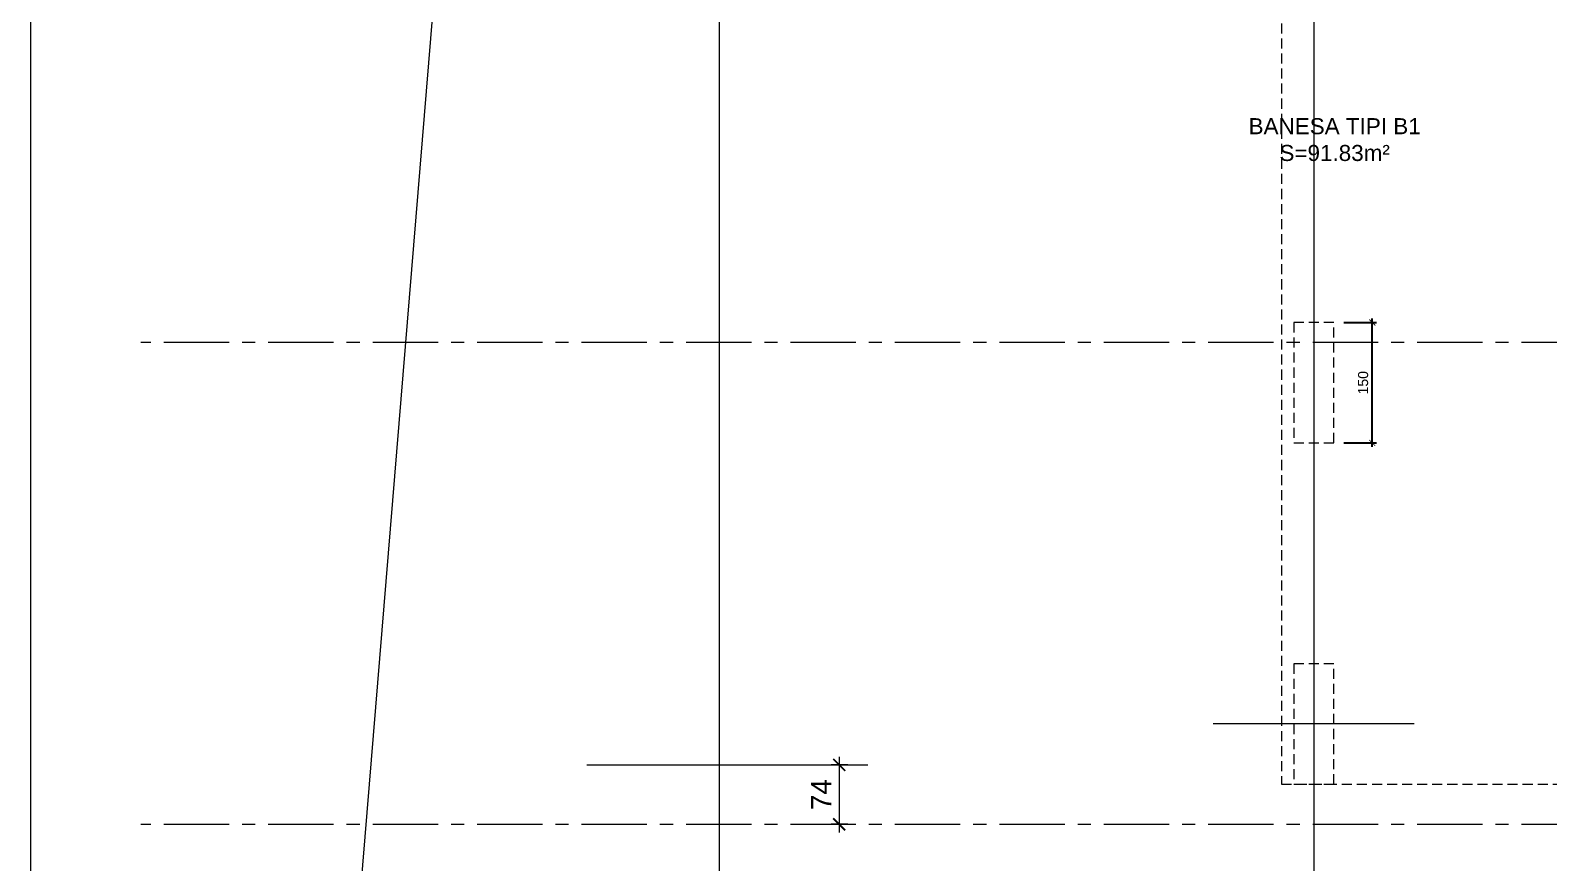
# Model space of a CAD drawing. Header units: centimetres. Extents: x 92587 to 105438, y -55119 to -48334.
# Drawn here: x 92587 to 94476, y -53470 to -52434 of the extents above; entities that cross this region are included whole.
import ezdxf

# ---------------------------------------------------------------- set-up
doc = ezdxf.new("R2010")
doc.units = ezdxf.units.CM
doc.header["$LTSCALE"] = 50
doc.header["$MEASUREMENT"] = 0
for name, pattern in [('23486-A01$0${ Chain Double-Dash }', [0]), ('AXES', [2, 1.25, -0.25, 0.25, -0.25]), ('CACHE', [0.375, 0.25, -0.125])]:
    doc.linetypes.add(name, pattern=pattern)
doc.layers.get('0').update_dxf_attribs({"color": 8})
for name, color, linetype in [('AXES', 10, 'AXES'), ('TALUS', 2, 'Continuous'), ('TEXTE', 7, 'Continuous')]:
    doc.layers.add(name, color=color, linetype=linetype)
for name, color, linetype, lineweight in [('BETON CACHE', 4, 'CACHE', 5), ('EXISTANT BORD', 251, 'Continuous', 60), ('MACONNERIE COUPE', 7, 'Continuous', 30)]:
    doc.layers.add(name, color=color, linetype=linetype, lineweight=lineweight)
doc.layers.add('FMULT', color=150, linetype='Continuous', plot=False)
doc.layers.add('HORS GEL', color=7, linetype='CACHE', lineweight=15, true_color=0x00661a)
doc.styles.add('RS_TEXT_1.50', font='arial.ttf', dxfattribs={"height": 12.5})
doc.styles.add('RS_TXT_100', font='arial.ttf', dxfattribs={"height": 25})
doc.styles.add('RS_TXT_50', font='arial.ttf', dxfattribs={"height": 12.5})
doc.dimstyles.new('RS_100CM_LINEAIRE', dxfattribs={"dimscale": 10, "dimtxt": 25, "dimasz": 1.5, "dimexe": 1, "dimexo": 2.5, "dimgap": 1, "dimtad": 1, "dimdec": 1, "dimrnd": 0.5, "dimdsep": 46, "dimtxsty": 'RS_TXT_100', "dimblk1": 'ARCHTICK', "dimblk2": 'ARCHTICK', "dimsah": 1, "dimcen": 2.5, "dimdle": 1, "dimclrt": 4, "dimadec": 0, "dimazin": 2, "dimtfac": 1, "dimtdec": 1, "dimtix": 1, "dimtmove": 2, "dimatfit": 3, "dimfxl": 1, "dimtolj": 1, "dimtzin": 0, "dimarcsym": 0})
doc.dimstyles.new('RS_50CM_LINEAIRE', dxfattribs={"dimscale": 5, "dimtxt": 12.5, "dimasz": 1.5, "dimexe": 1, "dimexo": 2.5, "dimgap": 1, "dimtad": 1, "dimdec": 1, "dimrnd": 0.5, "dimdsep": 46, "dimtxsty": 'RS_TXT_50', "dimblk1": 'ARCHTICK', "dimblk2": 'ARCHTICK', "dimsah": 1, "dimcen": 2.5, "dimdle": 1, "dimclrt": 4, "dimadec": 0, "dimazin": 2, "dimtfac": 1, "dimtdec": 1, "dimtix": 1, "dimtmove": 2, "dimatfit": 3, "dimfxl": 1, "dimtolj": 1, "dimtzin": 0, "dimarcsym": 0})

# ---------------------------------------------------------------- blocks, each defined once
blk = doc.blocks.new('_ArchTick')
at = {"color": 0, "linetype": 'ByBlock', "const_width": 0.15}
blk.add_lwpolyline([(-0.5, -0.5), (0.5, 0.5)], dxfattribs=at)
blk = doc.blocks.new('*D240')
at = {"layer": 'Defpoints', "color": 0, "linetype": 'ByBlock', "transparency": 16777216}
for p in [(71083.4, -44380.7), (71047.8, -44454.7), (71083.4, -44454.7)]:
    blk.add_point(p, dxfattribs=at)
at = {"layer": 'HORS GEL', "color": 0, "linetype": 'ByBlock', "lineweight": -2, "transparency": 16777216}
for p, q in [((71047.8, -44370.7), (71047.8, -44464.7)), ((71058.4, -44380.7), (71037.8, -44380.7)), ((71058.4, -44454.7), (71037.8, -44454.7))]:
    blk.add_line(p, q, dxfattribs=at)
at = {"layer": 'HORS GEL', "color": 0, "linetype": 'ByBlock', "lineweight": -2, "transparency": 16777216, "xscale": 15, "yscale": 15, "zscale": 15}
for p, rotation in [((71047.8, -44380.7), 90), ((71047.8, -44454.7), 270)]:
    blk.add_blockref('_ArchTick', p, dxfattribs=dict(at, rotation=rotation))
at = {"layer": 'HORS GEL', "color": 4, "linetype": 'ByBlock', "transparency": 16777216, "insert": (71025.3, -44417.7), "char_height": 25, "attachment_point": 5, "rotation": 90, "style": 'RS_TXT_100'}
blk.add_mtext('\\A1;74', dxfattribs=at)
blk = doc.blocks.new('*D2035')
at = {"layer": 'Defpoints', "color": 0, "ltscale": 0.5, "transparency": 16777216}
for p in [(94209.1, -52797.4), (94257, -52797.4), (94209.1, -52947.4)]:
    blk.add_point(p, dxfattribs=at)
at = {"layer": 'TALUS', "color": 0, "lineweight": -2, "ltscale": 0.5, "transparency": 16777216}
for p, q in [((94221.6, -52797.4), (94262, -52797.4)), ((94257, -52952.4), (94257, -52792.4)), ((94221.6, -52947.4), (94262, -52947.4))]:
    blk.add_line(p, q, dxfattribs=at)
at = {"layer": 'TALUS', "color": 0, "lineweight": -2, "ltscale": 0.5, "transparency": 16777216, "xscale": 7.5, "yscale": 7.5, "zscale": 7.5}
for p, rotation in [((94257, -52797.4), 90), ((94257, -52947.4), 270)]:
    blk.add_blockref('_ArchTick', p, dxfattribs=dict(at, rotation=rotation))
at = {"layer": 'TALUS', "color": 4, "ltscale": 0.5, "transparency": 16777216, "insert": (94245.6, -52872.4), "char_height": 12.5, "attachment_point": 5, "rotation": 90, "style": 'RS_TXT_50'}
blk.add_mtext('\\A1;150', dxfattribs=at)
blk = doc.blocks.new('A$C1cd8c289')
at = {"layer": 'AXES', "lineweight": 5, "ltscale": 1.3}
for p, q in [((3195, -1960), (-1985, -1960)), ((3195, -2560), (-1985, -2560))]:
    blk.add_line(p, q, dxfattribs=at)
at = {"layer": 'HORS GEL', "linetype": '23486-A01$0${ Chain Double-Dash }', "ltscale": 1.2}
for p, q in [((-1265, -1195), (-1265, -4150)), ((-525, -1195), (-525, -4150)), ((-400, -2435), (-650, -2435)), ((-1430, -2486), (-1080, -2486))]:
    blk.add_line(p, q, dxfattribs=at)
at = {"layer": 'HORS GEL', "linetype": 'ByBlock'}
dim = blk.add_linear_dim(base=(-1115.62, -2560), p1=(-1080, -2486), p2=(-1080, -2560), angle=90, dimstyle='RS_100CM_LINEAIRE', dxfattribs=at)
dim.commit()
dim.dimension.update_dxf_attribs({"geometry": '*D240', "text_midpoint": (-1138.12, -2523), "insert": (-72163.45, 41894.73)})

msp = doc.modelspace()

# ---------------------------------------------------------------- linework, layer by layer
at = {"layer": 'BETON CACHE', "color": 232, "linetype": 'ByBlock', "ltscale": 0.01}
msp.add_lwpolyline([(97584.73, -54847.46), (96271.5, -54807.71), (92924.24, -54401.92), (93325.34, -49521.26), (96974.62, -49407.74), (97564.02, -49414.31)], close=True, dxfattribs=at)
at = {"layer": 'EXISTANT BORD', "linetype": 'CACHE', "lineweight": 13}
for points in [[(94144.11, -53372.36), (94619.11, -53372.36), (94619.11, -52087.36), (94144.11, -52087.36)], [(94209.11, -52797.36), (94159.11, -52797.36), (94159.11, -52947.36), (94209.11, -52947.36)], [(94209.11, -53222.36), (94159.11, -53222.36), (94159.11, -53372.36), (94209.11, -53372.36)]]:
    msp.add_lwpolyline(points, close=True, dxfattribs=at)
at = {"layer": 'FMULT', "lineweight": 5, "ltscale": 0.5}
msp.add_lwpolyline([(92586.68, -55119.47), (97882.45, -55119.47), (97882.45, -48775.25), (92586.68, -48775.25)], close=True, dxfattribs=at)

# ---------------------------------------------------------------- block references
at = {"layer": 'MACONNERIE COUPE', "lineweight": 5, "ltscale": 0.5}
msp.add_blockref('A$C1cd8c289', (94709.11, -50862.36), dxfattribs=at)

# ---------------------------------------------------------------- texts
at = {"layer": 'TEXTE', "insert": (94210.12, -52569.72), "char_height": 20, "width": 211.1417, "attachment_point": 5, "style": 'RS_TEXT_1.50'}
msp.add_mtext('BANESA TIPI B1\\PS=91.83m²', dxfattribs=at)

# ---------------------------------------------------------------- dimensions: what is measured, and where the dimension line sits
at = {"layer": 'TALUS', "ltscale": 0.5}
dim = msp.add_linear_dim(base=(94256.96, -52797.36), p1=(94209.11, -52947.36), p2=(94209.11, -52797.36), angle=90, dimstyle='RS_50CM_LINEAIRE', dxfattribs=at)
dim.commit()
dim.dimension.update_dxf_attribs({"geometry": '*D2035', "text_midpoint": (94245.58, -52872.36)})

doc.saveas('drawing.dxf')
